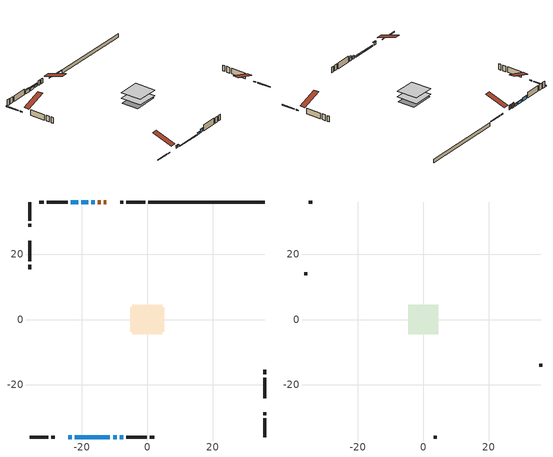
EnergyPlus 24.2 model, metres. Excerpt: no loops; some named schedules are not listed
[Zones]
conditioned space
 floor adiabatic (AdiabaticFloorConstruction): -4.53,-4.53 -4.53,4.53 4.53,4.53 4.53,-4.53 z0.15
 floor foundation (Slab1 construction): -5.23,-3.71 -5.23,3.71 5.23,3.71 5.23,-3.71 z-1.37
 wall outside (RimJoist1 construction): -0.69,36.01 -6.42,36.01 / -36.01,-36.01 -30.27,-36.01 / -36.01,36.01 -36.01,30.27 / 36.01,-36.01 36.01,-30.27 z0.15:0.45
 wall outside (RimJoist2 construction): -7.35,36.01 -8.32,36.01 / -29.34,-36.01 -28.37,-36.01 / -36.01,29.34 -36.01,28.37 / 36.01,-29.34 36.01,-28.37 z0.15:0.45
 wall outside (AdiabaticWallConstruction 1): -12.51,36.01 -13.4,36.01 / -14.32,36.01 -15.21,36.01 z0.15:2.18
 wall outside (AdiabaticWallConstruction): -16.14,36.01 -17.21,36.01 / -18.14,36.01 -20.27,36.01 z0.15:1.17; -21.2,36.01 -23.49,36.01 z0.15:1.47; -24.19,-36.01 -23.12,-36.01 z0.15:1.22; -22.19,-36.01 -11.41,-36.01 z0.15:0.2; -10.49,-36.01 -9.42,-36.01 z0.15:0.91; -8.49,-36.01 -7.42,-36.01 z0.15:1.52
 wall outside (Wall1 construction): -24.42,36.01 -30.82,36.01 / -6.49,-36.01 -0.09,-36.01 / -36.01,24.19 -36.01,17.78 / 36.01,-24.19 36.01,-17.78 z0.15:2.59
 wall outside (Wall2 construction): -31.75,36.01 -33.13,36.01 / 0.84,-36.01 2.22,-36.01 / -36.01,16.85 -36.01,15.47 / 36.01,-16.85 36.01,-15.47 z0.15:2.59
 wall foundation (FoundationWall1 construction): 36.01,36.01 0.24,36.01 z-1.37:0.15
 window (WindowConstruction): -16.14,36.01 -17.21,36.01 z0.15:1.16
 window (WindowConstruction 1): -18.14,36.01 -20.27,36.01 z0.15:1.16
 window (WindowConstruction 2): -21.2,36.01 -23.49,36.01 z0.15:1.47
 window (WindowConstruction 3): -24.19,-36.01 -23.12,-36.01 z0.15:1.22
 window (WindowConstruction 4): -22.19,-36.01 -11.41,-36.01 z0.15:0.2
 window (WindowConstruction 5): -10.49,-36.01 -9.42,-36.01 z0.15:0.91
 window (WindowConstruction 6): -8.49,-36.01 -7.42,-36.01 z0.15:1.52
 door (Door): -12.51,36.01 -13.4,36.01 z0.15:2.18
 door (Door 1): -14.32,36.01 -15.21,36.01 z0.15:2.18
 ceiling adiabatic (AdiabaticFloorConstruction): 4.53,-4.53 4.53,4.53 -4.53,4.53 -4.53,-4.53 z0.15
attic - vented
 floor to conditioned space (Floor1 construction Reversed): -4.53,-4.53 -4.53,4.53 4.53,4.53 4.53,-4.53 z2.59
 wall outside (Wall3 construction): -34.06,36.01 -35.08,36.01 / 3.15,-36.01 4.16,-36.01 / -36.01,14.54 -36.01,13.53 / 36.01,-14.54 36.01,-13.53 z0.15:2.59
 roof outside (Roof1 construction): -11.58,36.01,2.59 -11.58,27.17,5.53 -9.25,27.17,5.53 -9.25,36.01,2.59; -25.12,-36.01,2.59 -25.12,-27.17,5.53 -27.44,-27.17,5.53 -27.44,-36.01,2.59; -36.01,25.12,2.59 -27.17,25.12,5.53 -27.17,27.44,5.53 -36.01,27.44,2.59; 36.01,-25.12,2.59 27.17,-25.12,5.53 27.17,-27.44,5.53 36.01,-27.44,2.59
shading: -17.41,36.01 -15.94,36.01 -15.94,36.42 -17.41,36.42 z1.37; -20.47,36.01 -17.94,36.01 -17.94,36.42 -20.47,36.42 z1.37; -23.69,36.01 -21,36.01 -21,36.42 -23.69,36.42 z1.67; -22.92,-36.01 -24.39,-36.01 -24.39,-36.42 -22.92,-36.42 z1.42; -11.21,-36.01 -22.39,-36.01 -22.39,-36.42 -11.21,-36.42 z0.4; -9.22,-36.01 -10.69,-36.01 -10.69,-36.42 -9.22,-36.42 z1.11; -7.22,-36.01 -8.69,-36.01 -8.69,-36.42 -7.22,-36.42 z1.72
[Building]
Building 1: Terrain=Suburbs
[Site:Location]
Edmonton Intl AP_AB: Latitude {deg}=53.31; Longitude {deg}=-113.58; Time Zone {hr}=-7; Elevation {m}=723; Keep Site Location Information=Yes
[Site:GroundTemperature:Shallow]
-1.56185, -3.61833, -3.78302, -2.80711, 1.11059, 5.01004, 8.39065, 10.5322, 10.7141, 8.97234, 5.67794, 1.89811
[Site:WaterMainsTemperature]
Calculation Method=Schedule; Temperature Schedule=mains temperature schedule
[Material] Roughness=Rough; Thermal Absorptance=0.9
Name | Thickness {m} | Conductivity {W/m-K} | Density {kg/m3} | Specific Heat {J/kg-K} | Solar Absorptance | Visible Absorptance
asphalt or fiberglass shingles | 0.00635 | 0.162714 | 1121.4 | 1465.45 | 0.4 | 0.4
ceiling stud and cavity | 0.1397 | 0.198342 | 65.682 | 1177.47 | 0.7 | 0.7
concrete 4.0 in. | 0.1016 | 1.803125 | 2242.8 | 837.4 | 0.7 | 0.7
concrete 8.0 in. | 0.2032 | 1.803125 | 2242.8 | 837.4 | 0.7 | 0.7
door material | 0.04445 | 0.053851 | 512.64 | 1214.23 | 0.7 | 0.7
door material 1 | 0.04445 | 0.188738 | 512.64 | 1214.23 | 0.7 | 0.7
floor covering | 0.0127 | 0.0433444 | 54.468 | 1339.84 | 0.6 | 0.6
floor rigid ins; wall rigid ins | 0.512978 | 0.029427 | 32.04 | 1214.23 | 0.7 | 0.7
floor stud and cavity | 0.1397 | 1.75129 | 37.0049 | 1207.88 | 0.7 | 0.7
furniture material conditioned space 1 | 0.1524 | 0.115458 | 640.8 | 1214.23 | 0.6 | 0.6
gypsum board | 0.0127 | 0.160291 | 801 | 837.4 | 0.6 | 0.6
osb sheathing 0.5 in. | 0.0127 | 0.115458 | 512.64 | 1214.23 | 0.7 | 0.7
osb sheathing 0.75 in. | 0.01905 | 0.115458 | 512.64 | 1214.23 | 0.7 | 0.7
rim joist stud and cavity | 0.0508 | 0.312044 | 50.32683 | 1063.81 | 0.6 | 0.6
rim joist stud and cavity 1 | 0.0508 | 0.194335 | 50.32683 | 1063.81 | 0.6 | 0.6
wall stud and cavity | 0.1397 | 0.100811 | 139.0536 | 1170.24 | 0.7 | 0.7
wall stud and cavity 1 | 0.1397 | 0.104668 | 139.0536 | 1170.24 | 0.7 | 0.7
wall stud and cavity 2 | 0.0889 | 6.1454 | 50.32683 | 1063.81 | 0.6 | 0.6
wall stud and cavity 3 | 0.0889 | 0.380278 | 52.3479 | 1209.89 | 0.7 | 0.7
wall stud and cavity 4 | 0.0889 | 0.391764 | 83.0341 | 1211.67 | 0.7 | 0.7
wood siding | 0.0254 | 0.102417 | 544.68 | 1172.36 | 0.4 | 0.4
wood siding 1 | 0.00254 | 0.102417 | 544.68 | 1172.36 | 0.4 | 0.4
wood siding 2; wood siding 3; wood siding 4 | 0.0254 | 0.102417 | 544.68 | 1172.36 | 0.7 | 0.7
[WindowMaterial:SimpleGlazingSystem]
Name | U-Factor {W/m2-K} | Solar Heat Gain Coefficient
WindowMaterial | 2.95256 | 0.58
WindowMaterial 1 | 3.00537 | 0.54
WindowMaterial 2 | 2.89408 | 0.69
WindowMaterial 3 | 2.94859 | 0.58
WindowMaterial 4 | 2.90032 | 0.04
WindowMaterial 5 | 2.97187 | 0.55
WindowMaterial 6 | 2.97981 | 0.57
[Construction]
AdiabaticFloorConstruction: floor stud and cavity, floor rigid ins, osb sheathing 0.75 in., floor covering
AdiabaticWallConstruction: wood siding 3, wall rigid ins, wall stud and cavity 3, gypsum board
AdiabaticWallConstruction 1: wood siding 4, wall rigid ins, wall stud and cavity 3, gypsum board
Door: door material
Door 1: door material 1
Floor1 construction Reversed: gypsum board, ceiling stud and cavity
FoundationWall1 construction: concrete 8.0 in.
furniture construction conditioned space 1: furniture material conditioned space 1
PartitionWallConstruction: gypsum board, wall stud and cavity 4, gypsum board
RimJoist1 construction: wood siding 2, rim joist stud and cavity
RimJoist2 construction: wood siding 2, rim joist stud and cavity 1
Roof1 construction: asphalt or fiberglass shingles
Slab1 construction: concrete 4.0 in.
Wall1 construction: wood siding, osb sheathing 0.5 in., wall stud and cavity, gypsum board
Wall2 construction: wood siding, osb sheathing 0.5 in., wall stud and cavity 1, gypsum board
Wall3 construction: wood siding 1, wall stud and cavity 2
WindowConstruction: WindowMaterial
WindowConstruction 1: WindowMaterial 1
WindowConstruction 2: WindowMaterial 2
WindowConstruction 3: WindowMaterial 3
WindowConstruction 4: WindowMaterial 4
WindowConstruction 5: WindowMaterial 5
WindowConstruction 6: WindowMaterial 6
[Zone] Multiplier=1; Part of Total Floor Area=Yes
Name | Volume {m3}
attic - vented | 39.293
conditioned space | 336.6
[Space]
Name | Zone | Volume {m3}
attic - vented 1 | attic - vented | 39.293
conditioned space 1 | conditioned space | 336.6
[ZoneInfiltration:EffectiveLeakageArea]
infil attic - vented 1: Zone or Space=attic - vented 1; Schedule=Always On Discrete; Effective Air Leakage Area {cm2}=2859.83; Stack Coefficient=0.000374278; Wind Coefficient=1.30713e-05
[ZoneMixing]
whole house fan mix: Zone or Space=attic - vented; Schedule=Always On Continuous; Design Flow Rate Calculation Method=Flow/Zone; Design Flow Rate {m3/s}=0; Source Zone or Space=conditioned space
[SurfaceProperty:ExposedFoundationPerimeter]
Slab1: Exposed Perimeter Calculation Method=TotalExposedPerimeter; Total Exposed Perimeter {m}=35.764
[InternalMass] Zone or ZoneList=conditioned space; Space or SpaceList=conditioned space 1
Name | Construction | Surface Area {m2}
furniture mass conditioned space 1 | furniture construction conditioned space 1 | 63.9239
partition wall mass | PartitionWallConstruction | 159.81
[Lights]
interior lighting: Zone or ZoneList or Space or SpaceList=conditioned space 1; Schedule=interior lighting schedule; Design Level Calculation Method=LightingLevel; Lighting Level {W}=343.2; Return Air Fraction=0; Fraction Radiant=0.6; Fraction Visible=0.2; Fraction Replaceable=1
[People]
occupants: Zone or ZoneList or Space or SpaceList=conditioned space 1; Number of People Schedule=occupants schedule; Number of People Calculation Method=People; Number of People=3; Fraction Radiant=0.314171; Sensible Heat Fraction=0.56303; Activity Level Schedule=occupants activity schedule; Carbon Dioxide Generation Rate {m3/s-W}=0; Enable ASHRAE 55 Comfort Warnings=No; Mean Radiant Temperature Calculation Type=EnclosureAveraged
[ElectricEquipment] Zone or ZoneList or Space or SpaceList=conditioned space 1; Design Level Calculation Method=EquipmentLevel
Name | Schedule | Design Level {W} | Fraction Latent | Fraction Radiant | Fraction Lost
clothes dryer | clothes dryer schedule | 140.772 | 0.015 | 0.081 | 0.85
clothes washer | clothes washer schedule | 32.1985 | 0.03 | 0.162 | 0.7
cooking range | cooking range schedule | 215.147 | 0.08 | 0.432 | 0.2
dishwasher | dishwasher schedule | 66.8632 | 0.3 | 0.18 | 0.4
fridge | fridge schedule | 72.9452 | 0 | 0.6 | 0
mech vent bath fan 0 | mech vent bath fan 0 schedule | 50.2 | 0 | 0 | 1
mech vent bath fan 1 | mech vent bath fan 1 schedule | 50.2 | 0 | 0 | 1
mech vent house fan | mech vent house fan schedule | 0 | 0 | 0 | 1
mech vent house fan cfis | mech vent house fan cfis schedule | 0 | 0 | 0 | 0
mech vent range fan 0 | mech vent range fan 0 schedule | 57 | 0 | 0 | 1
misc plug loads | misc plug loads schedule | 494.7 | 0.045 | 0.513 | 0.1
whole house fan | Always On Discrete | 0 | 0 | 0 | 1
[OtherEquipment] Zone or ZoneList or Space or SpaceList=conditioned space 1; Design Level Calculation Method=EquipmentLevel
Name | Fuel Type | Schedule | Design Level {W} | Fraction Latent | Fraction Radiant | Fraction Lost
clothes dryer 1 | Electricity | clothes dryer schedule | 0 | 0.015 | 0.081 | 0.85
cooking range 1 | Electricity | cooking range schedule | 0 | 0.08 | 0.432 | 0.2
general water use latent | None | general water use schedule | 62.594 | 1 | 0 | 0
general water use sensible | None | general water use schedule | -61.6891 | 0 | 0.6 | 0
mech vent house fan latent load | None | Always On Discrete | 0 | 1 | 0 | 0
mech vent house fan sensible load | None | Always On Discrete | 0 | 0 | 0 | 0
water heater energy adjustment1 | NaturalGas | Always On Discrete | 0.01 | 0 | 0 | 1
[ZoneInfiltration:DesignFlowRate] Zone or ZoneList or Space or SpaceList=conditioned space 1; Schedule=Always On Discrete; Design Flow Rate Calculation Method=Flow/Zone; Design Flow Rate {m3/s}=0
infil flow; natural vent flow; whole house fan flow
[AvailabilityManager:Scheduled]
furnace airloop Availability Manager: Schedule=Always On Discrete
[Foundation:Kiva]
Foundation Kiva 1: Initial Indoor Air Temperature {C}=18; Wall Height Above Grade {m}=0.149992; Wall Depth Below Slab {m}=0.2032
[Foundation:Kiva:Settings]
Soil Conductivity {W/m-K}=0.849921; Soil Density {kg/m3}=1842.3; Soil Specific Heat {J/kg-K}=418.7; Ground Solar Absorptivity=0.9; Ground Thermal Absorptivity=0.9; Ground Surface Roughness {m}=0.03; Far-Field Width {m}=40; Deep-Ground Boundary Condition=ZeroFlux; Deep-Ground Depth {m}=40; Minimum Cell Dimension {m}=0.2; Maximum Cell Growth Coefficient=3; Simulation Timestep=Timestep
[Exterior:Lights]
exterior lighting: Schedule=exterior lighting schedule; Design Level {W}=75.6
[EnergyManagementSystem:GlobalVariable]
furnace_airloop_Fan_RTF
infil_program_Qfan
infil_program_Qinf
natural_vent_program_Qnv
natural_vent_program_Qwhf
[EnergyManagementSystem:Sensor]
Name | Output:Variable or Output:Meter Index Key | Output:Variable or Output:Meter
airflow_gain | infil flow | Infiltration Sensible Heat Gain Energy
airflow_gain_1 | natural vent flow | Infiltration Sensible Heat Gain Energy
airflow_gain_2 | whole house fan flow | Infiltration Sensible Heat Gain Energy
airflow_loss | infil flow | Infiltration Sensible Heat Loss Energy
airflow_loss_1 | natural vent flow | Infiltration Sensible Heat Loss Energy
airflow_loss_2 | whole house fan flow | Infiltration Sensible Heat Loss Energy
clg_load_cond |  | Cooling:EnergyTransfer:Zone:CONDITIONED SPACE
clg_sp_s; clg_sp_s_1 | cooling setpoint | Schedule Value
clothes_dryer_exhaust_0_sch_s | clothes dryer exhaust 0 schedule | Schedule Value
cool_season | cooling season schedule | Schedule Value
htg_load_cond |  | Heating:EnergyTransfer:Zone:CONDITIONED SPACE
htg_sp_s; htg_sp_s_1 | heating setpoint | Schedule Value
ig_ee_conv | clothes dryer | Electric Equipment Convective Heating Energy
ig_ee_conv_2 | cooking range | Electric Equipment Convective Heating Energy
ig_ee_conv_4 | fridge | Electric Equipment Convective Heating Energy
ig_ee_conv_5 | misc plug loads | Electric Equipment Convective Heating Energy
ig_ee_conv_6 | whole house fan | Electric Equipment Convective Heating Energy
ig_ee_rad | clothes dryer | Electric Equipment Radiant Heating Energy
ig_ee_rad_2 | cooking range | Electric Equipment Radiant Heating Energy
ig_ee_rad_4 | fridge | Electric Equipment Radiant Heating Energy
ig_ee_rad_5 | misc plug loads | Electric Equipment Radiant Heating Energy
ig_ee_rad_6 | whole house fan | Electric Equipment Radiant Heating Energy
ig_lgt_conv | interior lighting | Lights Convective Heating Energy
ig_lgt_rad | interior lighting | Lights Radiant Heating Energy
ig_lgt_vis | interior lighting | Lights Visible Radiation Heating Energy
ig_oe_conv | clothes dryer 1 | Other Equipment Convective Heating Energy
ig_oe_conv_1 | cooking range 1 | Other Equipment Convective Heating Energy
ig_oe_conv_2 | general water use latent | Other Equipment Convective Heating Energy
ig_oe_conv_3 | general water use sensible | Other Equipment Convective Heating Energy
ig_oe_conv_4 | water heater energy adjustment1 | Other Equipment Convective Heating Energy
ig_oe_rad | clothes dryer 1 | Other Equipment Radiant Heating Energy
ig_oe_rad_1 | cooking range 1 | Other Equipment Radiant Heating Energy
ig_oe_rad_2 | general water use latent | Other Equipment Radiant Heating Energy
ig_oe_rad_3 | general water use sensible | Other Equipment Radiant Heating Energy
ig_oe_rad_4 | water heater energy adjustment1 | Other Equipment Radiant Heating Energy
ig_ppl_conv | occupants | People Convective Heating Energy
ig_ppl_rad | occupants | People Radiant Heating Energy
im_conv | furniture mass conditioned space 1 | Surface Inside Face Convection Heat Gain Energy
im_conv_1 | partition wall mass | Surface Inside Face Convection Heat Gain Energy
im_ig | furniture mass conditioned space 1 | Surface Inside Face Internal Gains Radiation Heat Gain Energy
im_ig_1 | partition wall mass | Surface Inside Face Internal Gains Radiation Heat Gain Energy
im_lgt | furniture mass conditioned space 1 | Surface Inside Face Lights Radiation Heat Gain Energy
im_lgt_1 | partition wall mass | Surface Inside Face Lights Radiation Heat Gain Energy
im_sol | furniture mass conditioned space 1 | Surface Inside Face Solar Radiation Heat Gain Energy
im_sol_1 | partition wall mass | Surface Inside Face Solar Radiation Heat Gain Energy
im_surf | furniture mass conditioned space 1 | Surface Inside Face Net Surface Thermal Radiation Heat Gain Energy
im_surf_1 | partition wall mass | Surface Inside Face Net Surface Thermal Radiation Heat Gain Energy
mech_vent_bath_fan_0_sch_s | mech vent bath fan 0 schedule | Schedule Value
mech_vent_bath_fan_1_sch_s | mech vent bath fan 1 schedule | Schedule Value
mech_vent_range_fan_0_sch_s | mech vent range fan 0 schedule | Schedule Value
mv_conv | mech vent bath fan 0 | Electric Equipment Convective Heating Energy
mv_conv_1 | mech vent bath fan 1 | Electric Equipment Convective Heating Energy
mv_conv_2 | mech vent house fan | Electric Equipment Convective Heating Energy
mv_conv_3 | mech vent house fan cfis | Electric Equipment Convective Heating Energy
mv_conv_4 | mech vent range fan 0 | Electric Equipment Convective Heating Energy
mv_conv_5 | mech vent house fan latent load | Other Equipment Convective Heating Energy
mv_conv_6 | mech vent house fan sensible load | Other Equipment Convective Heating Energy
mv_rad | mech vent bath fan 0 | Electric Equipment Radiant Heating Energy
mv_rad_1 | mech vent bath fan 1 | Electric Equipment Radiant Heating Energy
mv_rad_2 | mech vent house fan | Electric Equipment Radiant Heating Energy
mv_rad_3 | mech vent house fan cfis | Electric Equipment Radiant Heating Energy
mv_rad_4 | mech vent range fan 0 | Electric Equipment Radiant Heating Energy
mv_rad_5 | mech vent house fan latent load | Other Equipment Radiant Heating Energy
mv_rad_6 | mech vent house fan sensible load | Other Equipment Radiant Heating Energy
natural_vent_s | natural vent schedule | Schedule Value
out_pb_s |  | Site Outdoor Air Barometric Pressure
out_wt_s |  | Site Outdoor Air Humidity Ratio
site_vw_s |  | Site Wind Speed
ss_back_out | Window1 | Surface Window Shortwave from Zone Back Out Window Heat Transfer Rate
ss_back_out_1 | Window2 | Surface Window Shortwave from Zone Back Out Window Heat Transfer Rate
ss_back_out_2 | Window4 | Surface Window Shortwave from Zone Back Out Window Heat Transfer Rate
ss_back_out_3 | Window5 | Surface Window Shortwave from Zone Back Out Window Heat Transfer Rate
ss_back_out_4 | Window6 | Surface Window Shortwave from Zone Back Out Window Heat Transfer Rate
ss_back_out_5 | Window7 | Surface Window Shortwave from Zone Back Out Window Heat Transfer Rate
ss_back_out_6 | Window8 | Surface Window Shortwave from Zone Back Out Window Heat Transfer Rate
ss_conv | Door1 | Surface Inside Face Convection Heat Gain Energy
ss_conv_1 | Door2 | Surface Inside Face Convection Heat Gain Energy
ss_conv_2 | Window1 | Surface Inside Face Convection Heat Gain Energy
ss_conv_3 | Window2 | Surface Inside Face Convection Heat Gain Energy
ss_conv_4 | Window4 | Surface Inside Face Convection Heat Gain Energy
ss_conv_5 | Window5 | Surface Inside Face Convection Heat Gain Energy
ss_conv_6 | Window6 | Surface Inside Face Convection Heat Gain Energy
ss_conv_7 | Window7 | Surface Inside Face Convection Heat Gain Energy
ss_conv_8 | Window8 | Surface Inside Face Convection Heat Gain Energy
ss_ig | Door1 | Surface Inside Face Internal Gains Radiation Heat Gain Energy
ss_ig_1 | Door2 | Surface Inside Face Internal Gains Radiation Heat Gain Energy
ss_ig_2 | Window1 | Surface Inside Face Internal Gains Radiation Heat Gain Energy
ss_ig_3 | Window2 | Surface Inside Face Internal Gains Radiation Heat Gain Energy
ss_ig_4 | Window4 | Surface Inside Face Internal Gains Radiation Heat Gain Energy
ss_ig_5 | Window5 | Surface Inside Face Internal Gains Radiation Heat Gain Energy
ss_ig_6 | Window6 | Surface Inside Face Internal Gains Radiation Heat Gain Energy
ss_ig_7 | Window7 | Surface Inside Face Internal Gains Radiation Heat Gain Energy
ss_ig_8 | Window8 | Surface Inside Face Internal Gains Radiation Heat Gain Energy
ss_lgt | Door1 | Surface Inside Face Lights Radiation Heat Gain Energy
ss_lgt_1 | Door2 | Surface Inside Face Lights Radiation Heat Gain Energy
ss_sol | Door1 | Surface Inside Face Solar Radiation Heat Gain Energy
ss_sol_1 | Door2 | Surface Inside Face Solar Radiation Heat Gain Energy
ss_surf | Door1 | Surface Inside Face Net Surface Thermal Radiation Heat Gain Energy
ss_surf_1 | Door2 | Surface Inside Face Net Surface Thermal Radiation Heat Gain Energy
ss_surf_2 | Window1 | Surface Inside Face Net Surface Thermal Radiation Heat Gain Energy
ss_surf_3 | Window2 | Surface Inside Face Net Surface Thermal Radiation Heat Gain Energy
ss_surf_4 | Window4 | Surface Inside Face Net Surface Thermal Radiation Heat Gain Energy
ss_surf_5 | Window5 | Surface Inside Face Net Surface Thermal Radiation Heat Gain Energy
ss_surf_6 | Window6 | Surface Inside Face Net Surface Thermal Radiation Heat Gain Energy
ss_surf_7 | Window7 | Surface Inside Face Net Surface Thermal Radiation Heat Gain Energy
ss_surf_8 | Window8 | Surface Inside Face Net Surface Thermal Radiation Heat Gain Energy
ss_trans_in | Window1 | Surface Window Transmitted Solar Radiation Rate
ss_trans_in_1 | Window2 | Surface Window Transmitted Solar Radiation Rate
ss_trans_in_2 | Window4 | Surface Window Transmitted Solar Radiation Rate
ss_trans_in_3 | Window5 | Surface Window Transmitted Solar Radiation Rate
ss_trans_in_4 | Window6 | Surface Window Transmitted Solar Radiation Rate
ss_trans_in_5 | Window7 | Surface Window Transmitted Solar Radiation Rate
ss_trans_in_6 | Window8 | Surface Window Transmitted Solar Radiation Rate
ss_trans_out | Window1 | Surface Inside Face Initial Transmitted Diffuse Transmitted Out Window Solar Radiation Rate
ss_trans_out_1 | Window2 | Surface Inside Face Initial Transmitted Diffuse Transmitted Out Window Solar Radiation Rate
ss_trans_out_2 | Window4 | Surface Inside Face Initial Transmitted Diffuse Transmitted Out Window Solar Radiation Rate
ss_trans_out_3 | Window5 | Surface Inside Face Initial Transmitted Diffuse Transmitted Out Window Solar Radiation Rate
ss_trans_out_4 | Window6 | Surface Inside Face Initial Transmitted Diffuse Transmitted Out Window Solar Radiation Rate
ss_trans_out_5 | Window7 | Surface Inside Face Initial Transmitted Diffuse Transmitted Out Window Solar Radiation Rate
ss_trans_out_6 | Window8 | Surface Inside Face Initial Transmitted Diffuse Transmitted Out Window Solar Radiation Rate
s_conv | Floor1 | Surface Inside Face Convection Heat Gain Energy
s_conv_1 | FoundationWall1 | Surface Inside Face Convection Heat Gain Energy
s_conv_10 | RimJoist2:270 | Surface Inside Face Convection Heat Gain Energy
s_conv_11 | RimJoist2:90 | Surface Inside Face Convection Heat Gain Energy
s_conv_12 | Slab1 | Surface Inside Face Convection Heat Gain Energy
s_conv_13 | Wall1:0 | Surface Inside Face Convection Heat Gain Energy
s_conv_14 | Wall1:180 | Surface Inside Face Convection Heat Gain Energy
s_conv_15 | Wall1:270 | Surface Inside Face Convection Heat Gain Energy
s_conv_16 | Wall1:90 | Surface Inside Face Convection Heat Gain Energy
s_conv_17 | Wall2:0 | Surface Inside Face Convection Heat Gain Energy
s_conv_18 | Wall2:180 | Surface Inside Face Convection Heat Gain Energy
s_conv_19 | Wall2:270 | Surface Inside Face Convection Heat Gain Energy
s_conv_2 | inferred conditioned ceiling | Surface Inside Face Convection Heat Gain Energy
s_conv_20 | Wall2:90 | Surface Inside Face Convection Heat Gain Energy
s_conv_3 | inferred conditioned floor | Surface Inside Face Convection Heat Gain Energy
s_conv_4 | RimJoist1:0 | Surface Inside Face Convection Heat Gain Energy
s_conv_5 | RimJoist1:180 | Surface Inside Face Convection Heat Gain Energy
s_conv_6 | RimJoist1:270 | Surface Inside Face Convection Heat Gain Energy
s_conv_7 | RimJoist1:90 | Surface Inside Face Convection Heat Gain Energy
s_conv_8 | RimJoist2:0 | Surface Inside Face Convection Heat Gain Energy
s_conv_9 | RimJoist2:180 | Surface Inside Face Convection Heat Gain Energy
s_ig | Floor1 | Surface Inside Face Internal Gains Radiation Heat Gain Energy
s_ig_1 | FoundationWall1 | Surface Inside Face Internal Gains Radiation Heat Gain Energy
s_ig_10 | RimJoist2:270 | Surface Inside Face Internal Gains Radiation Heat Gain Energy
s_ig_11 | RimJoist2:90 | Surface Inside Face Internal Gains Radiation Heat Gain Energy
s_ig_12 | Slab1 | Surface Inside Face Internal Gains Radiation Heat Gain Energy
s_ig_13 | Wall1:0 | Surface Inside Face Internal Gains Radiation Heat Gain Energy
s_ig_14 | Wall1:180 | Surface Inside Face Internal Gains Radiation Heat Gain Energy
s_ig_15 | Wall1:270 | Surface Inside Face Internal Gains Radiation Heat Gain Energy
s_ig_16 | Wall1:90 | Surface Inside Face Internal Gains Radiation Heat Gain Energy
s_ig_17 | Wall2:0 | Surface Inside Face Internal Gains Radiation Heat Gain Energy
s_ig_18 | Wall2:180 | Surface Inside Face Internal Gains Radiation Heat Gain Energy
s_ig_19 | Wall2:270 | Surface Inside Face Internal Gains Radiation Heat Gain Energy
s_ig_2 | inferred conditioned ceiling | Surface Inside Face Internal Gains Radiation Heat Gain Energy
s_ig_20 | Wall2:90 | Surface Inside Face Internal Gains Radiation Heat Gain Energy
s_ig_3 | inferred conditioned floor | Surface Inside Face Internal Gains Radiation Heat Gain Energy
s_ig_4 | RimJoist1:0 | Surface Inside Face Internal Gains Radiation Heat Gain Energy
s_ig_5 | RimJoist1:180 | Surface Inside Face Internal Gains Radiation Heat Gain Energy
s_ig_6 | RimJoist1:270 | Surface Inside Face Internal Gains Radiation Heat Gain Energy
s_ig_7 | RimJoist1:90 | Surface Inside Face Internal Gains Radiation Heat Gain Energy
s_ig_8 | RimJoist2:0 | Surface Inside Face Internal Gains Radiation Heat Gain Energy
s_ig_9 | RimJoist2:180 | Surface Inside Face Internal Gains Radiation Heat Gain Energy
s_lgt | Floor1 | Surface Inside Face Lights Radiation Heat Gain Energy
s_lgt_1 | FoundationWall1 | Surface Inside Face Lights Radiation Heat Gain Energy
s_lgt_10 | RimJoist2:270 | Surface Inside Face Lights Radiation Heat Gain Energy
s_lgt_11 | RimJoist2:90 | Surface Inside Face Lights Radiation Heat Gain Energy
s_lgt_12 | Slab1 | Surface Inside Face Lights Radiation Heat Gain Energy
s_lgt_13 | Wall1:0 | Surface Inside Face Lights Radiation Heat Gain Energy
s_lgt_14 | Wall1:180 | Surface Inside Face Lights Radiation Heat Gain Energy
s_lgt_15 | Wall1:270 | Surface Inside Face Lights Radiation Heat Gain Energy
s_lgt_16 | Wall1:90 | Surface Inside Face Lights Radiation Heat Gain Energy
s_lgt_17 | Wall2:0 | Surface Inside Face Lights Radiation Heat Gain Energy
s_lgt_18 | Wall2:180 | Surface Inside Face Lights Radiation Heat Gain Energy
s_lgt_19 | Wall2:270 | Surface Inside Face Lights Radiation Heat Gain Energy
s_lgt_2 | inferred conditioned ceiling | Surface Inside Face Lights Radiation Heat Gain Energy
s_lgt_20 | Wall2:90 | Surface Inside Face Lights Radiation Heat Gain Energy
